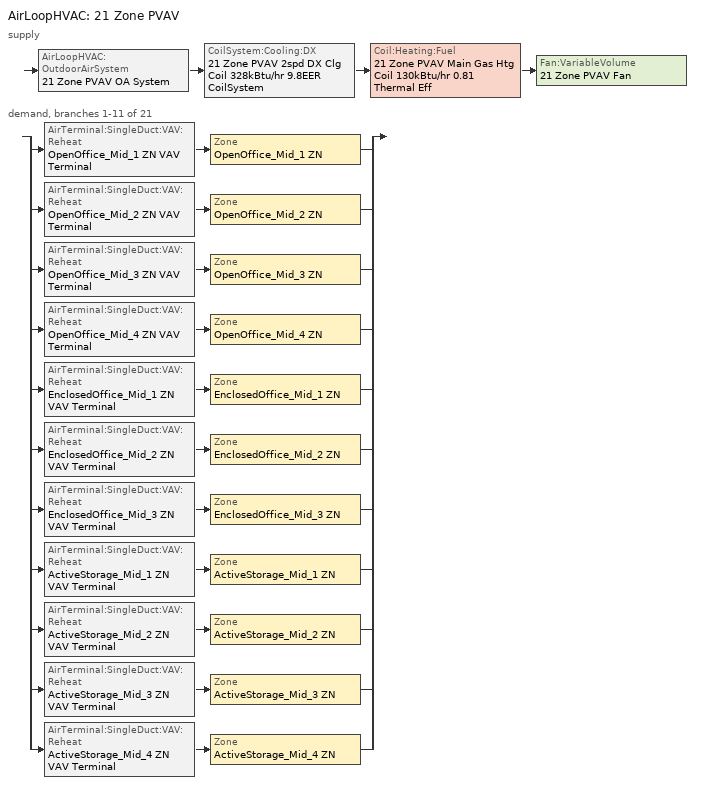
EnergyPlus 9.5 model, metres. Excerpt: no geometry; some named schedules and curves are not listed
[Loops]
AirLoopHVAC '21 Zone PVAV'
 supply: AirLoopHVAC:OutdoorAirSystem '21 Zone PVAV OA System' > CoilSystem:Cooling:DX '21 Zone PVAV 2spd DX Clg Coil 328kBtu/hr 9.8EER CoilSystem' > Coil:Heating:Fuel '21 Zone PVAV Main Gas Htg Coil 130kBtu/hr 0.81 Thermal Eff' > Fan:VariableVolume '21 Zone PVAV Fan'
 demand, branches 1-11 of 21: split
  | AirTerminal:SingleDuct:VAV:Reheat 'OpenOffice_Mid_1 ZN VAV Terminal' > Zone 'OpenOffice_Mid_1 ZN'
  | AirTerminal:SingleDuct:VAV:Reheat 'OpenOffice_Mid_2 ZN VAV Terminal' > Zone 'OpenOffice_Mid_2 ZN'
  | AirTerminal:SingleDuct:VAV:Reheat 'OpenOffice_Mid_3 ZN VAV Terminal' > Zone 'OpenOffice_Mid_3 ZN'
  | AirTerminal:SingleDuct:VAV:Reheat 'OpenOffice_Mid_4 ZN VAV Terminal' > Zone 'OpenOffice_Mid_4 ZN'
  | AirTerminal:SingleDuct:VAV:Reheat 'EnclosedOffice_Mid_1 ZN VAV Terminal' > Zone 'EnclosedOffice_Mid_1 ZN'
  | AirTerminal:SingleDuct:VAV:Reheat 'EnclosedOffice_Mid_2 ZN VAV Terminal' > Zone 'EnclosedOffice_Mid_2 ZN'
  | AirTerminal:SingleDuct:VAV:Reheat 'EnclosedOffice_Mid_3 ZN VAV Terminal' > Zone 'EnclosedOffice_Mid_3 ZN'
  | AirTerminal:SingleDuct:VAV:Reheat 'ActiveStorage_Mid_1 ZN VAV Terminal' > Zone 'ActiveStorage_Mid_1 ZN'
  | AirTerminal:SingleDuct:VAV:Reheat 'ActiveStorage_Mid_2 ZN VAV Terminal' > Zone 'ActiveStorage_Mid_2 ZN'
  | AirTerminal:SingleDuct:VAV:Reheat 'ActiveStorage_Mid_3 ZN VAV Terminal' > Zone 'ActiveStorage_Mid_3 ZN'
  | AirTerminal:SingleDuct:VAV:Reheat 'ActiveStorage_Mid_4 ZN VAV Terminal' > Zone 'ActiveStorage_Mid_4 ZN'
[DesignSpecification:OutdoorAir] Outdoor Air Method=Sum; Outdoor Air Flow per Zone {m3/s}=0; Outdoor Air Flow Air Changes per Hour {1/hr}=0
Name | Outdoor Air Flow per Person {m3/s-person} | Outdoor Air Flow per Zone Floor Area {m3/s-m2}
MediumOffice - Storage Ventilation; MediumOffice - Conference Ventilation; MediumOffice - ClosedOffice Ventilation; MediumOffice - Lobby Ventilation; MediumOffice - OpenOffice Ventilation | 0.00235973 | 0.0003048
MediumOffice - Corridor Ventilation | 0 | 0.0003048
MediumOffice - Dining Ventilation | 0.00235973 | 0.0006096
MediumOffice - Elec/MechRoom Ventilation; MediumOffice - Restroom Ventilation; MediumOffice - Stair Ventilation | 0 | 0
[DesignSpecification:ZoneAirDistribution] Minimum Zone Ventilation Efficiency=0.6
ActiveStorage_Mid_1 ZN Design Spec Zone Air Dist; ActiveStorage_Mid_2 ZN Design Spec Zone Air Dist; ActiveStorage_Mid_3 ZN Design Spec Zone Air Dist; ActiveStorage_Mid_4 ZN Design Spec Zone Air Dist; ConfRoom_Mid_1 ZN Design Spec Zone Air Dist; ConfRoom_Mid_2 ZN Design Spec Zone Air Dist; Corridor_Mid_1 ZN Design Spec Zone Air Dist; Corridor_Mid_2 ZN Design Spec Zone Air Dist; Dining_Mid ZN Design Spec Zone Air Dist; EnclosedOffice_Mid_1 ZN Design Spec Zone Air Dist; EnclosedOffice_Mid_2 ZN Design Spec Zone Air Dist; EnclosedOffice_Mid_3 ZN Design Spec Zone Air Dist; Lobby_Mid ZN Design Spec Zone Air Dist; Mechanical_Mid ZN Design Spec Zone Air Dist; OpenOffice_Mid_1 ZN Design Spec Zone Air Dist; OpenOffice_Mid_2 ZN Design Spec Zone Air Dist; OpenOffice_Mid_3 ZN Design Spec Zone Air Dist; OpenOffice_Mid_4 ZN Design Spec Zone Air Dist; Restroom_Mid ZN Design Spec Zone Air Dist; Stair_Mid_1 ZN Design Spec Zone Air Dist; Stair_Mid_2 ZN Design Spec Zone Air Dist
[Sizing:Zone] Zone Cooling Design Supply Air Temperature Input Method=SupplyAirTemperature; Zone Cooling Design Supply Air Temperature {C}=12.7778; Zone Cooling Design Supply Air Temperature Difference {deltaC}=11.11; Zone Heating Design Supply Air Temperature Input Method=SupplyAirTemperature; Zone Heating Design Supply Air Temperature {C}=50; Zone Heating Design Supply Air Temperature Difference {deltaC}=11.11; Zone Cooling Design Supply Air Humidity Ratio {kgWater/kgDryAir}=0.0085; Zone Heating Design Supply Air Humidity Ratio {kgWater/kgDryAir}=0.008; Cooling Design Air Flow Method=DesignDay; Cooling Design Air Flow Rate {m3/s}=0; Cooling Minimum Air Flow per Zone Floor Area {m3/s-m2}=0.000762; Cooling Minimum Air Flow {m3/s}=0; Cooling Minimum Air Flow Fraction=0; Heating Design Air Flow Method=DesignDay; Heating Design Air Flow Rate {m3/s}=0; Heating Maximum Air Flow per Zone Floor Area {m3/s-m2}=0.002032; Heating Maximum Air Flow {m3/s}=0.141576; Heating Maximum Air Flow Fraction=0.3; Account for Dedicated Outdoor Air System=No
Name | Design Specification Outdoor Air Object | Design Specification Zone Air Distribution Object
ActiveStorage_Mid_1 ZN | MediumOffice - Storage Ventilation | ActiveStorage_Mid_1 ZN Design Spec Zone Air Dist
ActiveStorage_Mid_2 ZN | MediumOffice - Storage Ventilation | ActiveStorage_Mid_2 ZN Design Spec Zone Air Dist
ActiveStorage_Mid_3 ZN | MediumOffice - Storage Ventilation | ActiveStorage_Mid_3 ZN Design Spec Zone Air Dist
ActiveStorage_Mid_4 ZN | MediumOffice - Storage Ventilation | ActiveStorage_Mid_4 ZN Design Spec Zone Air Dist
EnclosedOffice_Mid_1 ZN | MediumOffice - ClosedOffice Ventilation | EnclosedOffice_Mid_1 ZN Design Spec Zone Air Dist
EnclosedOffice_Mid_2 ZN | MediumOffice - ClosedOffice Ventilation | EnclosedOffice_Mid_2 ZN Design Spec Zone Air Dist
EnclosedOffice_Mid_3 ZN | MediumOffice - ClosedOffice Ventilation | EnclosedOffice_Mid_3 ZN Design Spec Zone Air Dist
OpenOffice_Mid_1 ZN | MediumOffice - OpenOffice Ventilation | OpenOffice_Mid_1 ZN Design Spec Zone Air Dist
OpenOffice_Mid_2 ZN | MediumOffice - OpenOffice Ventilation | OpenOffice_Mid_2 ZN Design Spec Zone Air Dist
OpenOffice_Mid_3 ZN | MediumOffice - OpenOffice Ventilation | OpenOffice_Mid_3 ZN Design Spec Zone Air Dist
OpenOffice_Mid_4 ZN | MediumOffice - OpenOffice Ventilation | OpenOffice_Mid_4 ZN Design Spec Zone Air Dist
[Sizing:System]
21 Zone PVAV: Type of Load to Size On=Sensible; Design Outdoor Air Flow Rate {m3/s}=autosize; Central Heating Maximum System Air Flow Ratio=0.3; Preheat Design Temperature {C}=7.22222; Preheat Design Humidity Ratio {kgWater/kgDryAir}=0.008; Precool Design Temperature {C}=12.7778; Precool Design Humidity Ratio {kgWater/kgDryAir}=0.008; Central Cooling Design Supply Air Temperature {C}=12.7778; Central Heating Design Supply Air Temperature {C}=12.7778; Type of Zone Sum to Use=Coincident; 100% Outdoor Air in Cooling=No; 100% Outdoor Air in Heating=No; Central Cooling Design Supply Air Humidity Ratio {kgWater/kgDryAir}=0.0085; Central Heating Design Supply Air Humidity Ratio {kgWater/kgDryAir}=0.008; Cooling Supply Air Flow Rate Method=DesignDay; Cooling Supply Air Flow Rate {m3/s}=0; Cooling Supply Air Flow Rate Per Floor Area {m3/s-m2}=0.00996765; Cooling Fraction of Autosized Cooling Supply Air Flow Rate=1; Cooling Supply Air Flow Rate Per Unit Cooling Capacity {m3/s-W}=3.94755e-05; Heating Supply Air Flow Rate Method=DesignDay; Heating Supply Air Flow Rate {m3/s}=0; Heating Supply Air Flow Rate Per Floor Area {m3/s-m2}=0.00996765; Heating Fraction of Autosized Heating Supply Air Flow Rate=1; Heating Fraction of Autosized Cooling Supply Air Flow Rate=1; Heating Supply Air Flow Rate Per Unit Heating Capacity {m3/s-W}=3.15882e-05; System Outdoor Air Method=ZoneSum; Zone Maximum Outdoor Air Fraction=1; Cooling Design Capacity Method=CoolingDesignCapacity; Cooling Design Capacity {W}=Autosize; Cooling Design Capacity Per Floor Area {W/m2}=234.7; Fraction of Autosized Cooling Design Capacity=1; Heating Design Capacity Method=HeatingDesignCapacity; Heating Design Capacity {W}=Autosize; Heating Design Capacity Per Floor Area {W/m2}=157; Fraction of Autosized Heating Design Capacity=1; Central Cooling Capacity Control Method=OnOff
[ZoneControl:Thermostat] Temperature Difference Between Cutout And Setpoint {deltaC}=0
Name | Zone or ZoneList | Control Type Schedule | Control 1
ActiveStorage_Mid_1 ZN Thermostat | ActiveStorage_Mid_1 ZN | ActiveStorage_Mid_1 ZN Thermostat Schedule | MediumOffice - Storage Thermostat 5
ActiveStorage_Mid_2 ZN Thermostat | ActiveStorage_Mid_2 ZN | ActiveStorage_Mid_2 ZN Thermostat Schedule | MediumOffice - Storage Thermostat 6
ActiveStorage_Mid_3 ZN Thermostat | ActiveStorage_Mid_3 ZN | ActiveStorage_Mid_3 ZN Thermostat Schedule | MediumOffice - Storage Thermostat 7
ActiveStorage_Mid_4 ZN Thermostat | ActiveStorage_Mid_4 ZN | ActiveStorage_Mid_4 ZN Thermostat Schedule | MediumOffice - Storage Thermostat 8
EnclosedOffice_Mid_1 ZN Thermostat | EnclosedOffice_Mid_1 ZN | EnclosedOffice_Mid_1 ZN Thermostat Schedule | MediumOffice - ClosedOffice Thermostat 5
EnclosedOffice_Mid_2 ZN Thermostat | EnclosedOffice_Mid_2 ZN | EnclosedOffice_Mid_2 ZN Thermostat Schedule | MediumOffice - ClosedOffice Thermostat 6
EnclosedOffice_Mid_3 ZN Thermostat | EnclosedOffice_Mid_3 ZN | EnclosedOffice_Mid_3 ZN Thermostat Schedule | MediumOffice - ClosedOffice Thermostat 7
OpenOffice_Mid_1 ZN Thermostat | OpenOffice_Mid_1 ZN | OpenOffice_Mid_1 ZN Thermostat Schedule | MediumOffice - OpenOffice Thermostat 4
OpenOffice_Mid_2 ZN Thermostat | OpenOffice_Mid_2 ZN | OpenOffice_Mid_2 ZN Thermostat Schedule | MediumOffice - OpenOffice Thermostat 5
OpenOffice_Mid_3 ZN Thermostat | OpenOffice_Mid_3 ZN | OpenOffice_Mid_3 ZN Thermostat Schedule | MediumOffice - OpenOffice Thermostat 6
OpenOffice_Mid_4 ZN Thermostat | OpenOffice_Mid_4 ZN | OpenOffice_Mid_4 ZN Thermostat Schedule | MediumOffice - OpenOffice Thermostat 7
[ThermostatSetpoint:DualSetpoint] Heating Setpoint Temperature Schedule=OfficeMedium HTGSETP_SCH_YES_OPTIMUM - occupant standby mode; Cooling Setpoint Temperature Schedule=OfficeMedium CLGSETP_SCH_YES_OPTIMUM - occupant standby mode
MediumOffice - Storage Thermostat 5; MediumOffice - Storage Thermostat 6; MediumOffice - Storage Thermostat 7; MediumOffice - Storage Thermostat 8; MediumOffice - ClosedOffice Thermostat 5; MediumOffice - ClosedOffice Thermostat 6; MediumOffice - ClosedOffice Thermostat 7; MediumOffice - OpenOffice Thermostat 4; MediumOffice - OpenOffice Thermostat 5; MediumOffice - OpenOffice Thermostat 6; MediumOffice - OpenOffice Thermostat 7
[AirTerminal:SingleDuct:VAV:Reheat] Availability Schedule=Always On Discrete; Maximum Air Flow Rate {m3/s}=Autosize; Zone Minimum Air Flow Input Method=Constant; Constant Minimum Air Flow Fraction=0.3; Fixed Minimum Air Flow Rate {m3/s}=0; Maximum Hot Water or Steam Flow Rate {m3/s}=Autosize; Minimum Hot Water or Steam Flow Rate {m3/s}=0; Convergence Tolerance=0.001; Damper Heating Action=Normal; Maximum Flow per Zone Floor Area During Reheat {m3/s-m2}=Autocalculate; Maximum Flow Fraction During Reheat=Autocalculate; Maximum Reheat Air Temperature {C}=50
Name | Minimum Air Flow Fraction Schedule | Reheat Coil
ActiveStorage_Mid_1 ZN VAV Terminal | ActiveStorage_Mid_1 ZN VAV Terminal - MDP - adjusted | ActiveStorage_Mid_1 ZN Electric Reheat Coil
ActiveStorage_Mid_2 ZN VAV Terminal | ActiveStorage_Mid_2 ZN VAV Terminal - MDP - adjusted | ActiveStorage_Mid_2 ZN Electric Reheat Coil
ActiveStorage_Mid_3 ZN VAV Terminal | ActiveStorage_Mid_3 ZN VAV Terminal - MDP - adjusted | ActiveStorage_Mid_3 ZN Electric Reheat Coil
ActiveStorage_Mid_4 ZN VAV Terminal | ActiveStorage_Mid_4 ZN VAV Terminal - MDP - adjusted | ActiveStorage_Mid_4 ZN Electric Reheat Coil
EnclosedOffice_Mid_1 ZN VAV Terminal | EnclosedOffice_Mid_1 ZN VAV Terminal - MDP - adjusted | EnclosedOffice_Mid_1 ZN Electric Reheat Coil
EnclosedOffice_Mid_2 ZN VAV Terminal | EnclosedOffice_Mid_2 ZN VAV Terminal - MDP - adjusted | EnclosedOffice_Mid_2 ZN Electric Reheat Coil
EnclosedOffice_Mid_3 ZN VAV Terminal | EnclosedOffice_Mid_3 ZN VAV Terminal - MDP - adjusted | EnclosedOffice_Mid_3 ZN Electric Reheat Coil
OpenOffice_Mid_1 ZN VAV Terminal | OpenOffice_Mid_1 ZN VAV Terminal - MDP - adjusted | OpenOffice_Mid_1 ZN Electric Reheat Coil
OpenOffice_Mid_2 ZN VAV Terminal | OpenOffice_Mid_2 ZN VAV Terminal - MDP - adjusted | OpenOffice_Mid_2 ZN Electric Reheat Coil
OpenOffice_Mid_3 ZN VAV Terminal | OpenOffice_Mid_3 ZN VAV Terminal - MDP - adjusted | OpenOffice_Mid_3 ZN Electric Reheat Coil
OpenOffice_Mid_4 ZN VAV Terminal | OpenOffice_Mid_4 ZN VAV Terminal - MDP - adjusted | OpenOffice_Mid_4 ZN Electric Reheat Coil
[Zone equipment]
ActiveStorage_Mid_1 ZN: ActiveStorage_Mid_1 ZN VAV Terminal
ActiveStorage_Mid_2 ZN: ActiveStorage_Mid_2 ZN VAV Terminal
ActiveStorage_Mid_3 ZN: ActiveStorage_Mid_3 ZN VAV Terminal
ActiveStorage_Mid_4 ZN: ActiveStorage_Mid_4 ZN VAV Terminal
EnclosedOffice_Mid_1 ZN: EnclosedOffice_Mid_1 ZN VAV Terminal
EnclosedOffice_Mid_2 ZN: EnclosedOffice_Mid_2 ZN VAV Terminal
EnclosedOffice_Mid_3 ZN: EnclosedOffice_Mid_3 ZN VAV Terminal
OpenOffice_Mid_1 ZN: OpenOffice_Mid_1 ZN VAV Terminal
OpenOffice_Mid_2 ZN: OpenOffice_Mid_2 ZN VAV Terminal
OpenOffice_Mid_3 ZN: OpenOffice_Mid_3 ZN VAV Terminal
OpenOffice_Mid_4 ZN: OpenOffice_Mid_4 ZN VAV Terminal
[Fan:VariableVolume]
21 Zone PVAV Fan: Availability Schedule=OfficeMedium HVACOperationSchd; Fan Total Efficiency=0.49; Pressure Rise {Pa}=1402; Maximum Flow Rate {m3/s}=AutoSize; Fan Power Minimum Flow Rate Input Method=Fraction; Fan Power Minimum Flow Fraction=0.25; Fan Power Minimum Air Flow Rate {m3/s}=0; Motor Efficiency=1; Motor In Airstream Fraction=0; Fan Power Coefficient 1=0.0110745; Fan Power Coefficient 2=0.0955429; Fan Power Coefficient 3=0.752446; Fan Power Coefficient 4=-0.903902; Fan Power Coefficient 5=1.04484
[Coil:Cooling:DX:TwoSpeed]
21 Zone PVAV 2spd DX Clg Coil 328kBtu/hr 9.8EER: Availability Schedule=Always On Discrete; High Speed Gross Rated Total Cooling Capacity {W}=Autosize; High Speed Rated Sensible Heat Ratio=Autosize; High Speed Gross Rated Cooling COP {W/W}=3.39929; High Speed Rated Air Flow Rate {m3/s}=Autosize; Unit Internal Static Air Pressure {Pa}=773.3; Total Cooling Capacity Function of Temperature Curve=PSZ-AC_Unitary_PackagecoolCapFT; Total Cooling Capacity Function of Flow Fraction Curve=PSZ-AC_Unitary_PackagecoolFFF; Energy Input Ratio Function of Temperature Curve=PSZ-AC DX Unitary Package EIRFT; Energy Input Ratio Function of Flow Fraction Curve=PSZ-AC_Unitary_PackagecoolEIRFFF; Part Load Fraction Correlation Curve=PSZ-AC_Unitary_PackagecoolPLR; Low Speed Gross Rated Total Cooling Capacity {W}=Autosize; Low Speed Gross Rated Sensible Heat Ratio=Autosize; Low Speed Gross Rated Cooling COP {W/W}=3.39929; Low Speed Rated Air Flow Rate {m3/s}=Autosize; Low Speed Total Cooling Capacity Function of Temperature Curve=PSZ-AC_Unitary_PackagecoolCapFT; Low Speed Energy Input Ratio Function of Temperature Curve=PSZ-AC DX Unitary Package EIRFT; Condenser Type=AirCooled; Minimum Outdoor Dry-Bulb Temperature for Compressor Operation {C}=-25; High Speed Evaporative Condenser Effectiveness=1; High Speed Evaporative Condenser Air Flow Rate {m3/s}=Autosize; High Speed Evaporative Condenser Pump Rated Power Consumption {W}=Autosize; Low Speed Evaporative Condenser Effectiveness=1; Low Speed Evaporative Condenser Air Flow Rate {m3/s}=Autosize; Low Speed Evaporative Condenser Pump Rated Power Consumption {W}=Autosize; Basin Heater Capacity {W/K}=0; Basin Heater Setpoint Temperature {C}=2
[Coil:Heating:Electric] Availability Schedule=Always On Discrete; Efficiency=1; Nominal Capacity {W}=Autosize
ActiveStorage_Mid_1 ZN Electric Reheat Coil; ActiveStorage_Mid_2 ZN Electric Reheat Coil; ActiveStorage_Mid_3 ZN Electric Reheat Coil; ActiveStorage_Mid_4 ZN Electric Reheat Coil; EnclosedOffice_Mid_1 ZN Electric Reheat Coil; EnclosedOffice_Mid_2 ZN Electric Reheat Coil; EnclosedOffice_Mid_3 ZN Electric Reheat Coil; OpenOffice_Mid_1 ZN Electric Reheat Coil; OpenOffice_Mid_2 ZN Electric Reheat Coil; OpenOffice_Mid_3 ZN Electric Reheat Coil; OpenOffice_Mid_4 ZN Electric Reheat Coil
[Coil:Heating:Fuel]
21 Zone PVAV Main Gas Htg Coil 130kBtu/hr 0.81 Thermal Eff: Availability Schedule=Always On Discrete; Fuel Type=NaturalGas; Burner Efficiency=0.81; Nominal Capacity {W}=AutoSize; Parasitic Electric Load {W}=0; Parasitic Fuel Load {W}=0
[CoilSystem:Cooling:DX]
21 Zone PVAV 2spd DX Clg Coil 328kBtu/hr 9.8EER CoilSystem: Availability Schedule=Always On Discrete; Cooling Coil=21 Zone PVAV 2spd DX Clg Coil 328kBtu/hr 9.8EER
[Controller:OutdoorAir]
Controller Outdoor Air 2: Minimum Outdoor Air Flow Rate {m3/s}=0; Maximum Outdoor Air Flow Rate {m3/s}=Autosize; Economizer Control Type=DifferentialDryBulb; Economizer Control Action Type=ModulateFlow; Lockout Type=LockoutWithHeating; Minimum Limit Type=FixedMinimum; Minimum Outdoor Air Schedule=OfficeMedium MinOA_MotorizedDamper_Sched; Maximum Fraction of Outdoor Air Schedule=21 Zone PVAV_MAX_OA_FRAC; Mechanical Ventilation Controller=21 Zone PVAV Ventilation Controller; High Humidity Control=No; Control High Indoor Humidity Based on Outdoor Humidity Ratio=Yes; Heat Recovery Bypass Control Type=BypassWhenWithinEconomizerLimits
[Controller:MechanicalVentilation]
21 Zone PVAV Ventilation Controller: Availability Schedule=OfficeMedium MinOA_MotorizedDamper_Sched; Demand Controlled Ventilation=No; System Outdoor Air Method=ZoneSum; Zone or ZoneList 1=ActiveStorage_Mid_1 ZN; Design Specification Outdoor Air Object Name 1=MediumOffice - Storage Ventilation; Design Specification Zone Air Distribution Object Name 1=ActiveStorage_Mid_1 ZN Design Spec Zone Air Dist; Zone or ZoneList 2=ActiveStorage_Mid_2 ZN; Design Specification Outdoor Air Object Name 2=MediumOffice - Storage Ventilation; Design Specification Zone Air Distribution Object Name 2=ActiveStorage_Mid_2 ZN Design Spec Zone Air Dist; Zone or ZoneList 3=ActiveStorage_Mid_3 ZN; Design Specification Outdoor Air Object Name 3=MediumOffice - Storage Ventilation; Design Specification Zone Air Distribution Object Name 3=ActiveStorage_Mid_3 ZN Design Spec Zone Air Dist; Zone or ZoneList 4=ActiveStorage_Mid_4 ZN; Design Specification Outdoor Air Object Name 4=MediumOffice - Storage Ventilation; Design Specification Zone Air Distribution Object Name 4=ActiveStorage_Mid_4 ZN Design Spec Zone Air Dist; Zone or ZoneList 5=ConfRoom_Mid_1 ZN; Design Specification Outdoor Air Object Name 5=MediumOffice - Conference Ventilation; Design Specification Zone Air Distribution Object Name 5=ConfRoom_Mid_1 ZN Design Spec Zone Air Dist; Zone or ZoneList 6=ConfRoom_Mid_2 ZN; Design Specification Outdoor Air Object Name 6=MediumOffice - Conference Ventilation; Design Specification Zone Air Distribution Object Name 6=ConfRoom_Mid_2 ZN Design Spec Zone Air Dist; Zone or ZoneList 7=Corridor_Mid_1 ZN; Design Specification Outdoor Air Object Name 7=MediumOffice - Corridor Ventilation; Design Specification Zone Air Distribution Object Name 7=Corridor_Mid_1 ZN Design Spec Zone Air Dist; Zone or ZoneList 8=Corridor_Mid_2 ZN; Design Specification Outdoor Air Object Name 8=MediumOffice - Corridor Ventilation; Design Specification Zone Air Distribution Object Name 8=Corridor_Mid_2 ZN Design Spec Zone Air Dist; Zone or ZoneList 9=Dining_Mid ZN; Design Specification Outdoor Air Object Name 9=MediumOffice - Dining Ventilation; Design Specification Zone Air Distribution Object Name 9=Dining_Mid ZN Design Spec Zone Air Dist; Zone or ZoneList 10=EnclosedOffice_Mid_1 ZN; Design Specification Outdoor Air Object Name 10=MediumOffice - ClosedOffice Ventilation; Design Specification Zone Air Distribution Object Name 10=EnclosedOffice_Mid_1 ZN Design Spec Zone Air Dist; Zone or ZoneList 11=EnclosedOffice_Mid_2 ZN; Design Specification Outdoor Air Object Name 11=MediumOffice - ClosedOffice Ventilation; Design Specification Zone Air Distribution Object Name 11=EnclosedOffice_Mid_2 ZN Design Spec Zone Air Dist; Zone or ZoneList 12=EnclosedOffice_Mid_3 ZN; Design Specification Outdoor Air Object Name 12=MediumOffice - ClosedOffice Ventilation; Design Specification Zone Air Distribution Object Name 12=EnclosedOffice_Mid_3 ZN Design Spec Zone Air Dist; Zone or ZoneList 13=Lobby_Mid ZN; Design Specification Outdoor Air Object Name 13=MediumOffice - Lobby Ventilation; Design Specification Zone Air Distribution Object Name 13=Lobby_Mid ZN Design Spec Zone Air Dist; Zone or ZoneList 14=Mechanical_Mid ZN; Design Specification Outdoor Air Object Name 14=MediumOffice - Elec/MechRoom Ventilation; Design Specification Zone Air Distribution Object Name 14=Mechanical_Mid ZN Design Spec Zone Air Dist; Zone or ZoneList 15=OpenOffice_Mid_1 ZN; Design Specification Outdoor Air Object Name 15=MediumOffice - OpenOffice Ventilation; Design Specification Zone Air Distribution Object Name 15=OpenOffice_Mid_1 ZN Design Spec Zone Air Dist; Zone or ZoneList 16=OpenOffice_Mid_2 ZN; Design Specification Outdoor Air Object Name 16=MediumOffice - OpenOffice Ventilation; Design Specification Zone Air Distribution Object Name 16=OpenOffice_Mid_2 ZN Design Spec Zone Air Dist; Zone or ZoneList 17=OpenOffice_Mid_3 ZN; Design Specification Outdoor Air Object Name 17=MediumOffice - OpenOffice Ventilation; Design Specification Zone Air Distribution Object Name 17=OpenOffice_Mid_3 ZN Design Spec Zone Air Dist; Zone or ZoneList 18=OpenOffice_Mid_4 ZN; Design Specification Outdoor Air Object Name 18=MediumOffice - OpenOffice Ventilation; Design Specification Zone Air Distribution Object Name 18=OpenOffice_Mid_4 ZN Design Spec Zone Air Dist; Zone or ZoneList 19=Restroom_Mid ZN; Design Specification Outdoor Air Object Name 19=MediumOffice - Restroom Ventilation; Design Specification Zone Air Distribution Object Name 19=Restroom_Mid ZN Design Spec Zone Air Dist; Zone or ZoneList 20=Stair_Mid_1 ZN; Design Specification Outdoor Air Object Name 20=MediumOffice - Stair Ventilation; Design Specification Zone Air Distribution Object Name 20=Stair_Mid_1 ZN Design Spec Zone Air Dist; Zone or ZoneList 21=Stair_Mid_2 ZN; Design Specification Outdoor Air Object Name 21=MediumOffice - Stair Ventilation; Design Specification Zone Air Distribution Object Name 21=Stair_Mid_2 ZN Design Spec Zone Air Dist
[AirLoopHVAC]
21 Zone PVAV: Design Supply Air Flow Rate {m3/s}=AutoSize; Design Return Air Flow Fraction of Supply Air Flow=1
[SetpointManager:OutdoorAirReset]
21 Zone PVAV SAT: Control Variable=Temperature; Setpoint at Outdoor Low Temperature {C}=18; Outdoor Low Temperature {C}=16; Setpoint at Outdoor High Temperature {C}=12; Outdoor High Temperature {C}=24; Setpoint Node or NodeList=21 Zone PVAV Supply Outlet Node
[SetpointManager:MixedAir] Control Variable=Temperature
Name | Setpoint Node or NodeList
21 Zone PVAV Mixed Air Node OS Default SPM | 21 Zone PVAV Mixed Air Node
21 Zone PVAV 2spd DX Clg Coil 328kBtu/hr 9.8EER Outlet Air Node OS Default SPM | 21 Zone PVAV 2spd DX Clg Coil 328kBtu/hr 9.8EER Outlet Air Node
21 Zone PVAV Main Gas Htg Coil 130kBtu/hr 0.81 Thermal Eff Outlet Air Node OS Default SPM | 21 Zone PVAV Main Gas Htg Coil 130kBtu/hr 0.81 Thermal Eff Outlet Air Node
[Schedule:Year]
OfficeMedium HVACOperationSchd: OfficeMedium HVACOperationSchd Week Rule - Jan1-Dec31, 1, 1, 12, 31
ActiveStorage_Mid_1 ZN VAV Terminal - MDP - adjusted: ActiveStorage_Mid_1 ZN VAV Terminal - MDP - adjusted Week Rule - Jan1-Dec31, 1, 1, 12, 31
ActiveStorage_Mid_2 ZN VAV Terminal - MDP - adjusted: ActiveStorage_Mid_2 ZN VAV Terminal - MDP - adjusted Week Rule - Jan1-Dec31, 1, 1, 12, 31
ActiveStorage_Mid_3 ZN VAV Terminal - MDP - adjusted: ActiveStorage_Mid_3 ZN VAV Terminal - MDP - adjusted Week Rule - Jan1-Dec31, 1, 1, 12, 31
ActiveStorage_Mid_4 ZN VAV Terminal - MDP - adjusted: ActiveStorage_Mid_4 ZN VAV Terminal - MDP - adjusted Week Rule - Jan1-Dec31, 1, 1, 12, 31
EnclosedOffice_Mid_1 ZN VAV Terminal - MDP - adjusted: EnclosedOffice_Mid_1 ZN VAV Terminal - MDP - adjusted Week Rule - Jan1-Dec31, 1, 1, 12, 31
EnclosedOffice_Mid_2 ZN VAV Terminal - MDP - adjusted: EnclosedOffice_Mid_2 ZN VAV Terminal - MDP - adjusted Week Rule - Jan1-Dec31, 1, 1, 12, 31
EnclosedOffice_Mid_3 ZN VAV Terminal - MDP - adjusted: EnclosedOffice_Mid_3 ZN VAV Terminal - MDP - adjusted Week Rule - Jan1-Dec31, 1, 1, 12, 31
OpenOffice_Mid_1 ZN VAV Terminal - MDP - adjusted: OpenOffice_Mid_1 ZN VAV Terminal - MDP - adjusted Week Rule - Jan1-Dec31, 1, 1, 12, 31
OpenOffice_Mid_2 ZN VAV Terminal - MDP - adjusted: OpenOffice_Mid_2 ZN VAV Terminal - MDP - adjusted Week Rule - Jan1-Dec31, 1, 1, 12, 31
OpenOffice_Mid_3 ZN VAV Terminal - MDP - adjusted: OpenOffice_Mid_3 ZN VAV Terminal - MDP - adjusted Week Rule - Jan1-Dec31, 1, 1, 12, 31
OpenOffice_Mid_4 ZN VAV Terminal - MDP - adjusted: OpenOffice_Mid_4 ZN VAV Terminal - MDP - adjusted Week Rule - Jan1-Dec31, 1, 1, 12, 31
[Schedule:Compact]
ActiveStorage_Mid_1 ZN Thermostat Schedule; ActiveStorage_Mid_2 ZN Thermostat Schedule; ActiveStorage_Mid_3 ZN Thermostat Schedule; ActiveStorage_Mid_4 ZN Thermostat Schedule; EnclosedOffice_Mid_1 ZN Thermostat Schedule; EnclosedOffice_Mid_2 ZN Thermostat Schedule; EnclosedOffice_Mid_3 ZN Thermostat Schedule; OpenOffice_Mid_1 ZN Thermostat Schedule; OpenOffice_Mid_2 ZN Thermostat Schedule; OpenOffice_Mid_3 ZN Thermostat Schedule; OpenOffice_Mid_4 ZN Thermostat Schedule: Through: 12/31, For: AllDays, Until: 24:00, 4
[Schedule:Constant]
Always On Discrete: Hourly Value=1
[Curve:Quadratic]
PSZ-AC_Unitary_PackagecoolFFF: Coefficient1 Constant=1; Coefficient2 x=0; Coefficient3 x**2=0; Minimum Value of x=0.5; Maximum Value of x=1.5
[Curve:Biquadratic] Coefficient1 Constant=1; Coefficient2 x=0; Coefficient3 x**2=0; Coefficient4 y=0; Coefficient5 y**2=0; Coefficient6 x*y=0; Minimum Value of x=12.77778; Maximum Value of x=23.88889; Minimum Value of y=21.11111; Maximum Value of y=46.11111
PSZ-AC_Unitary_PackagecoolCapFT; PSZ-AC DX Unitary Package EIRFT
